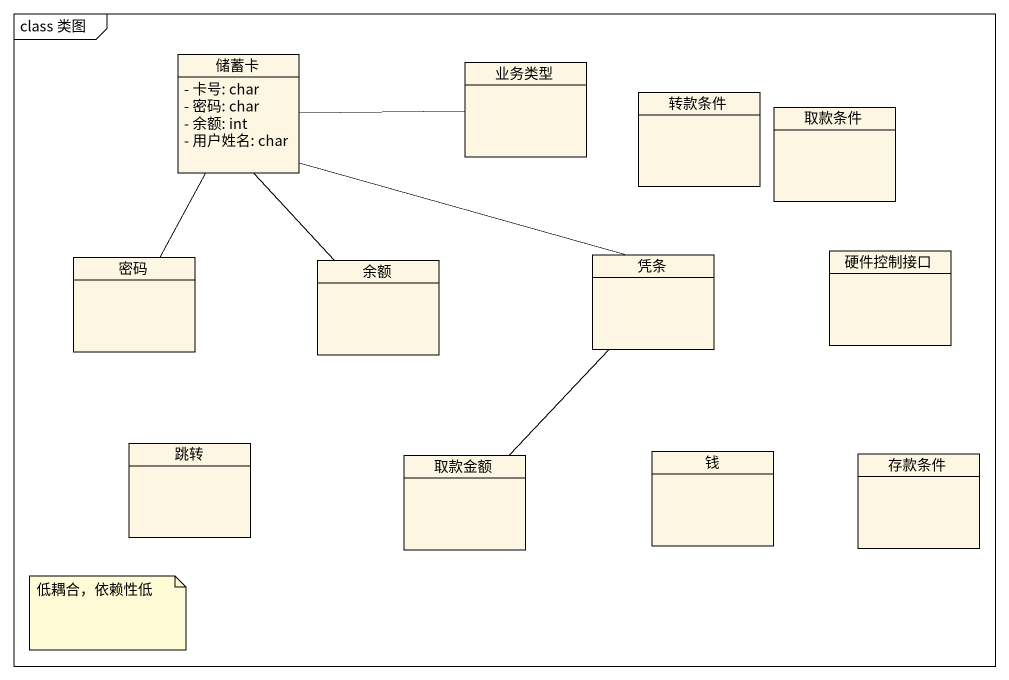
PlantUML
@startuml
mainframe class 类图
hide circle
hide empty members
skinparam classAttributeIconSize 0
class 储蓄卡 {
  - 卡号: char
  - 密码: char
  - 余额: int
  - 用户姓名: char
}
class 业务类型
class 转款条件
class 取款条件
class 密码
class 余额
class 凭条
class 硬件控制接口
class 跳转
class 取款金额
class 钱
class 存款条件
储蓄卡 -right- 业务类型
储蓄卡 -- 余额
储蓄卡 -right- 凭条
密码 -up- 储蓄卡
凭条 -- 取款金额
note as N1
  低耦合，依赖性低
end note
@enduml
